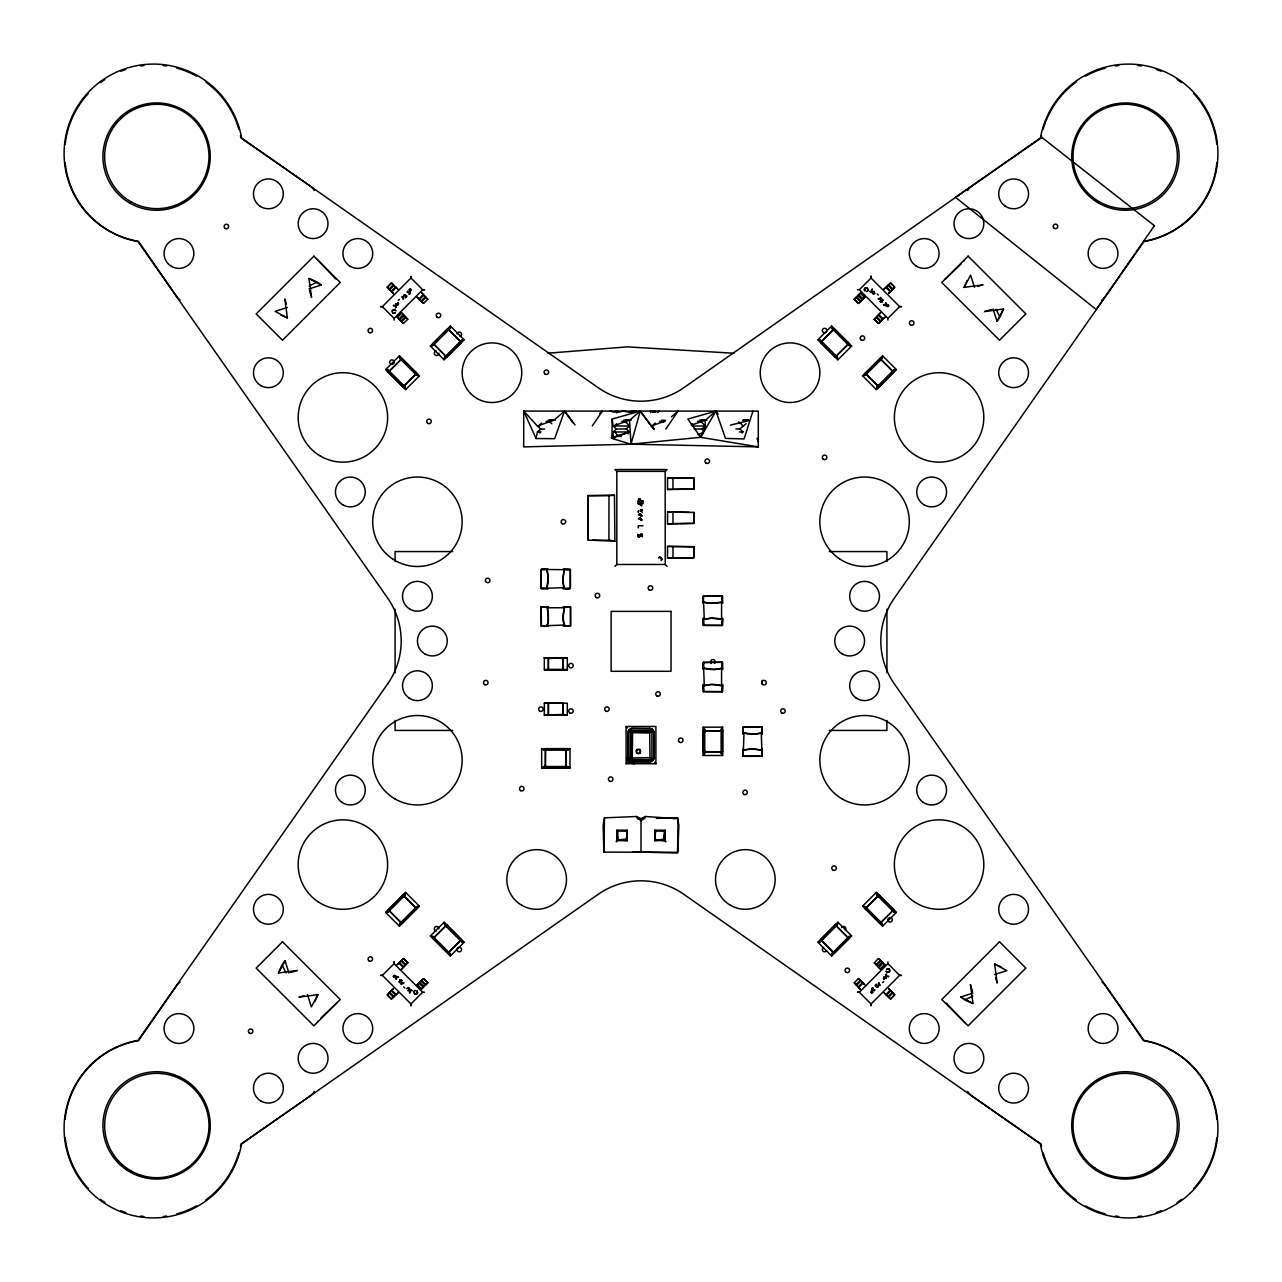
<?xml version="1.0" encoding="UTF-8"?>
<svg xmlns="http://www.w3.org/2000/svg" width="1282" height="1282" viewBox="0 0 1282 1282"><rect width="100%" height="100%" fill="white"/><g stroke="black" fill="none" stroke-linecap="round" stroke-linejoin="round"><path stroke-width="1.5" d="M563.599 588.646L570.346 588.47L570.346 569.432L563.599 569.272M563.792 626.081L570.538 625.904L570.522 606.867L563.792 606.707M614.879 541.228L610.44 540.251L588.182 540.235L588.182 495.605L614.479 495.269L614.879 541.228L592.749 540.267M614.927 566.291L616.818 564.497L616.818 471.343L614.991 469.533L667.073 469.549L665.182 471.359L616.818 471.343M651.897 758.447L651.913 731.958L650.583 730.612L631.449 730.42L630.023 731.99L629.943 758.111L631.353 759.745L649.573 759.633L651.897 758.447L651.224 759.04L649.99 757.614L649.718 733L651.705 728.897L653.644 731.301L653.708 759.345L650.903 761.54L630.279 761.524L628.132 758.672L628.308 730.66L631.289 728.529L651.705 728.897M394.087 320.131L394.103 318.353L422.659 289.764L424.47 289.764L422.707 289.764L410.961 278.018L410.945 276.255L410.961 278.002L382.389 306.622L380.594 306.622L382.34 306.622L394.103 318.353M588.182 540.235L588.182 495.605M608.934 540.267L608.998 495.573L614.479 495.269M667.521 523.777L667.553 512.079L693.979 512.399L693.834 523.377L667.521 523.777L693.834 523.377L693.818 512.399M667.521 489.452L667.553 477.753L693.979 478.074L693.818 489.115L667.521 489.452L693.834 489.051M667.521 558.103L667.553 546.404L693.979 546.725L693.818 557.782L667.521 558.103L693.834 557.718M722.455 625.424L703.481 625.36L722.455 625.424L722.615 618.677M722.455 691.671L703.481 691.607L722.455 691.671L722.615 684.925M762.325 749.105L762.165 756.348L762.325 749.601M887.913 320.131L887.913 318.369L859.309 289.764L857.53 289.764M887.897 963.647L859.341 992.236L857.53 992.236L859.293 992.236L871.039 1003.982L871.055 1005.745L871.039 1003.998L899.611 975.378L901.406 975.378L899.66 975.378L887.897 963.647L887.913 961.869M545.379 768.046L545.459 748.72L566.259 748.672L566.259 768.046L545.379 768.046L545.459 748.72M548.359 658.499L563.247 657.778L563.199 669.621L544.337 669.685L567.301 669.685L544.337 669.685L544.337 657.746L567.301 657.746L567.301 669.685L548.392 669.653L548.44 657.81L563.279 658.499M563.279 714.362L548.392 715.084L548.44 703.241L544.337 703.177L544.337 715.1L567.301 715.1L567.301 703.177L544.337 703.177M563.199 715.052L563.247 703.209L548.359 703.177L548.392 715.084L563.199 715.052L563.247 703.209L548.44 703.241M566.179 767.998L566.259 748.672M402.452 296.591L403.093 297.248C402.356 302.312 404.231 295.116 401.699 297.071M631.449 730.42L631.353 759.745M879.66 985.409L878.907 984.752C879.564 979.592 877.849 987.028 880.301 984.929M570.346 588.47L570.346 569.432L563.102 569.272M570.538 625.904L570.522 606.867L563.295 606.707M703.241 603.261L703.433 596.002L703.241 602.764M703.385 668.162L704.283 668.371A33.348 33.348 0 0 0 721.574 668.371L721.574 685.566A33.348 33.348 0 0 0 704.283 685.566L703.433 662.249L703.241 669.508M722.391 625.36L722.615 618.18M722.391 691.607L722.615 684.444M742.951 734.185L743.143 726.926L762.149 726.958L762.325 733.689M722.615 602.764C718.497 600.857 699.267 608.293 703.433 596.002M703.241 669.012L703.433 662.249M743.256 732.855L743.191 727.022L742.951 733.689M637.731 503.682L641.16 503.65L641.16 505.316L638.692 503.65L641.144 505.236L639.958 504.419M393.446 305.725C391.555 305.661 398.59 305.212 395.529 307.936L396.218 306.045L393.574 305.18M654.333 429.598L640.247 411.105L612.155 419.054L611.915 438.412L631 444.181L758.303 446.889L758.303 411.105L523.697 411.105L523.697 446.889L631 444.181L700.613 437.306L758.303 446.889M888.57 976.355C890.397 976.339 883.49 976.82 886.471 974.064L885.782 975.955L888.426 976.82M629.943 758.111L632.234 757.966L632.619 732.679L630.776 731.205L630.023 731.99M656.368 818.365L677.521 817.836L678.851 825.448L677.825 852.29L603.886 852.129L604.479 817.836L636.529 816.506L641 818.733L644.846 818.637M633.116 851.889L677.521 853.011L678.114 818.733L677.521 817.836L673.675 818.637M409.519 989.207L408.686 990.441C406.682 991.611 411.634 988.662 408.589 987.813L406.923 988.694L408.413 987.829L409.519 988.919M617.684 839.614L617.844 830.992L616.85 830.207L616.85 840.655L627.283 840.655L627.283 830.207L616.85 830.207L617.844 839.87L616.85 840.655L617.684 839.614L627.283 840.655L625.792 839.165L617.844 839.87M626.305 839.87L627.283 830.207M655.535 839.614L665.15 840.655L663.659 839.165L654.717 840.655L655.695 830.992L654.717 830.207L654.717 840.655L665.15 840.655L665.15 830.207L654.717 830.207M664.156 839.87L665.15 830.207M872.481 293.081L874.196 291.318L872.529 293.434L875.077 293.306L873.587 294.171L872.481 292.793M722.151 625.231L722.247 621.433M722.151 691.479L722.247 687.681M743.143 756.348L762.085 756.284L761.284 733.064A33.348 33.348 0 0 1 743.993 733.064L743.143 756.348L742.951 749.601M395.433 978.406L396.41 979.288L395.769 977.958M398.974 981.948L399.936 982.829L399.311 981.499M883.026 300.052L882.064 299.171L882.833 300.405M886.567 303.594L885.59 302.712L886.231 304.042M405.929 297.023L405.913 295.854L404.84 296.19M408.381 292.649L409.455 292.312L409.471 293.482M873.619 989.351L872.545 989.688L872.529 988.518M876.071 984.977L876.087 986.146L877.16 985.81M400.929 983.999L403.638 983.31L401.587 983.246L401.41 984.64M881.071 298.113L878.362 298.69L880.413 298.754L880.59 297.36M410.945 289.588L410.32 290.581L410.881 289.988M871.055 992.412L871.68 991.419L871.119 992.012M642.442 535.652L642.218 536.837C642.667 531.421 639.99 539.001 638.035 536.677M663.659 839.165L664.364 831.201M642.41 536.213L641.593 534.706L638.596 537.142L637.811 534.225L637.859 536.389M398.398 976.916L396.218 976.644M883.602 305.084L885.846 305.18M401.923 980.442L399.68 980.345M880.077 301.558L882.32 301.655M615.729 411.105L616.866 412.596L617.043 411.105M397.34 317.231L401.667 312.888L407.756 319.298L403.542 323.385L397.34 317.231L401.667 312.888L407.756 319.298M884.66 964.817L878.394 958.551L874.308 962.782L880.333 969.112L884.66 964.817L878.394 958.551M317.583 1022.155L317.696 1021.225M964.304 260.775L964.417 259.845M638.228 511.678C639.926 508.329 637.555 512.896 638.436 512.143M642.282 512.191L642.058 512.592M430.383 346.076L433.012 345.547L449.87 328.673L450.399 326.045L464.1 339.746L444.085 359.777L430.383 346.076L450.399 326.045L448.652 329.202M444.085 359.777L444.598 357.133L461.472 340.275L464.1 339.746M385.658 912.447L388.302 911.919L405.16 895.06L405.689 892.416L419.39 906.118L399.359 926.149L385.658 912.447L405.689 892.416L403.926 895.589M415.705 909.803L414.647 908.762L419.39 906.118L416.746 906.646L399.888 923.505L399.359 926.149L401.122 922.992M866.295 372.197L867.353 373.238L862.61 375.882L865.254 375.354L882.112 358.495L882.641 355.851L896.342 369.553L876.311 389.584L862.61 375.882L882.641 355.851L880.878 359.008M896.342 369.553L893.698 370.081L876.84 386.94L876.311 389.584L878.074 386.411M817.9 942.254L820.528 941.725L837.402 924.867L837.915 922.223L851.617 935.924L831.601 955.955L817.9 942.254L837.915 922.223M851.617 935.924L848.988 936.453L832.13 953.327L831.601 955.955L833.348 952.798M575.105 424.983L564.545 411.105L554.641 438.684L536.068 438.54L537.414 431.97L540.683 429.085L544.626 429.021M398.462 304.331L397.644 302.584L398.398 303.417C399.183 307.263 394.327 302.969 395.882 304.347L398.333 304.571M883.538 977.669L884.356 979.416L883.602 978.583C882.817 974.737 887.673 979.031 886.118 977.653L883.667 977.429M564.641 606.995C563.872 612.027 559.337 629.43 570.458 625.84M417.355 993.55L417.099 990.922L417.355 993.55L414.967 993.999L413.782 991.611L415.304 990.441A1.859 1.859 0 0 0 413.958 992.556A1.859 1.859 0 0 0 415.945 994.095A1.859 1.859 0 0 0 417.644 992.236M864.356 289.764L864.645 288.45L867.033 288.001L868.218 290.389L866.696 291.559A1.859 1.859 0 0 0 868.042 289.444A1.859 1.859 0 0 0 866.055 287.905A1.859 1.859 0 0 0 864.356 289.764L864.901 291.078L864.645 288.45M665.15 834.165L664.989 836.088M665.15 836.104L665.15 837.21M641.256 510.284L640.567 511.181L642.058 510.46M640.247 411.105L631 444.181L629.526 420.24L640.247 411.105L649.91 424.518M704.235 752.005L703.241 755.483L722.615 755.483L722.615 727.166L703.241 727.166L703.241 755.483L704.731 753.239L704.731 729.394L703.241 727.166L704.235 730.644M752.935 411.105L744.073 438.941L725.484 438.412L715.965 411.105L687.873 419.054L700.613 437.306L715.965 411.105L718.112 414.086M409.936 293.578L408.67 293.882L410 293.514L409.519 291.815M872.064 988.422L873.33 988.118L872 988.486L872.481 990.185M639.654 498.906L638.308 499.916C639.157 496.631 641.529 502.352 640.183 499.259M700.613 437.306L705.244 426.009L692.488 426.009M290.613 972.477L297.456 970.426L278.482 973.006L282.008 964.801L286.014 972.83M315.084 1001.162L317.904 994.608L298.93 997.188L304.058 995.649M604.479 817.836L603.149 825.448L603.886 852.129M977.942 286.351L983.07 284.812L964.096 287.392L966.916 280.838M991.387 309.523L984.544 311.574L1003.518 308.994L999.992 317.199L995.986 309.17M638.26 514.995L639.702 514.419L641.481 516.374M638.26 519.002L639.702 518.425L641.481 520.396M406.09 296.831L405.529 295.773M409.631 293.29L408.894 292.28M873.106 989.72L872.369 988.71M876.648 986.178L875.91 985.169M278.482 973.006L285.021 960.747L288.899 972.974M317.904 994.608L311.366 1006.867L307.488 994.64M964.096 287.392L970.634 275.133L974.512 287.36M993.101 309.026L996.979 321.253L1003.518 308.994M616.866 412.596L616.802 411.105L616.866 412.596L617.732 411.105M409.952 293.546L410.096 292.28M640.663 510.813L642.218 510.621M872.048 988.454L871.904 989.72M722.615 755.483L721.125 753.239L721.125 729.394L722.615 727.166M592.332 425.848L602.396 411.105L599.72 413.413M665.807 429.117L678.114 411.105L671.399 416.858M283.002 963.455L285.021 960.747M996.979 321.253L998.999 318.545M657.778 412.596L658.9 411.105M722.567 730.964L722.615 751.749L703.241 751.749L703.241 730.884L722.615 730.884L703.241 730.884M890.221 291.607L888.522 293.53L894.724 287.088L890.573 282.937L884.051 289.075L890.573 282.937L894.644 287.168L892.24 289.604L890.221 291.607L885.862 287.649M874.244 319.298L880.43 312.872L874.244 319.298L878.394 323.449L884.901 317.327L878.394 323.449M407.756 962.702L401.57 969.128L407.756 962.702L403.606 958.551L397.1 964.673L403.606 958.551M391.779 990.393L393.478 988.47L387.276 994.912L391.427 999.063L397.949 992.925L391.427 999.063L387.356 994.832L389.76 992.396L391.779 990.393L396.138 994.351M391.988 291.815L395.946 287.456L393.943 285.421L391.507 283.018L387.276 287.088L393.398 293.61L387.276 287.088M399.087 318.946L403.045 314.587M419.118 298.914L423.076 294.572L421.666 292.761L427.787 299.283L423.557 303.353L417.195 297.232L423.557 303.353M858.924 987.428L862.882 983.086L860.879 981.051L858.363 978.583L854.277 982.797L860.334 989.239L854.277 982.797M878.955 967.413L882.913 963.054M886.054 994.544L890.012 990.185L888.602 988.39L894.724 994.912L890.573 999.047L884.131 992.861L890.573 999.047L894.644 994.832L890.012 990.185M640.792 534.338C637.074 538.536 638.051 535.331 642.234 534.161L640.792 534.338L641.609 534.033M389.183 289.011L393.302 284.796L391.427 282.953L387.356 287.168M421.762 301.574L425.88 297.376M856.12 984.624L860.238 980.426L858.363 978.583M888.698 997.204L892.817 992.989M854.213 299.267L860.478 293.017L864.773 297.328L858.363 303.433L854.213 299.267L860.478 293.017L864.773 297.328L858.363 303.433M427.787 982.733L421.522 988.983L417.227 984.672L423.637 978.567L427.787 982.733L421.522 988.983L417.227 984.672L423.637 978.567M403.542 323.385L401.763 321.606L405.897 317.439M884.66 964.769L880.333 969.112L876.103 964.561L880.237 960.394M433.108 343.416L447.771 328.673L461.472 342.374L446.713 357.133L433.012 343.432L446.713 357.133M865.334 373.238L879.997 358.495L893.698 372.197L878.955 386.94L865.254 373.238L878.955 386.94M388.382 909.803L403.045 895.06L416.746 908.762L402.003 923.505L388.302 909.803L402.003 923.505M820.624 939.61L835.287 924.867L848.988 938.568L834.229 953.327L820.528 939.626L834.229 953.327M391.347 291.206L395.545 287.008L397.869 289.139L395.946 287.456M419.518 299.363L423.717 295.164M858.283 986.836L862.482 982.637L864.805 984.768L862.882 983.086M886.455 994.992L890.653 990.794M398.301 300.485L399.423 299.363M409.246 289.524L410.56 288.995L409.246 289.524L410.609 290.87M385.658 369.553L399.359 355.851L419.39 375.882L405.689 389.584L385.658 369.553L388.302 370.081L405.16 386.94L405.689 389.584L403.926 386.411M387.244 371.139L388.302 370.081M415.705 372.197L414.647 373.238L419.39 375.882L416.746 375.354L399.888 358.495L400.945 357.438M388.302 372.197L402.003 358.495L416.746 373.238L403.045 386.94L388.302 372.197L402.003 358.575M389.359 373.238L390.401 372.197M402.003 360.595L403.045 359.537M402.003 385.898L403.045 384.84M404.102 387.997L405.16 386.94M416.746 375.354L417.804 374.296M613.133 437.194L611.915 438.412L629.526 431.97L626.257 428.909L616.402 429.085L613.133 431.97L629.526 431.97L613.133 437.194L613.133 431.601M859.309 289.764L871.039 278.05L871.055 276.255L871.039 278.05L899.644 306.622L901.406 306.622L899.644 306.622L887.913 318.337M817.9 339.746L831.601 326.045L851.617 346.076L837.915 359.777L817.9 339.746L820.528 340.275L837.402 357.133L837.915 359.777L835.287 355.034L834.229 356.075M819.486 341.332L820.528 340.275M851.617 346.076L848.988 345.547L832.13 328.673L833.172 327.631M820.528 342.374L834.229 328.673L848.988 343.432L835.287 357.133L820.528 342.374L834.245 328.769M846.873 343.432L847.931 342.374M886.791 306.27C888.009 302.792 889.804 308.065 888.138 304.924M836.345 358.191L837.402 357.133M848.988 345.547L850.046 344.489M430.383 935.924L444.085 922.223L464.1 942.254L450.399 955.955L430.383 935.924L433.012 936.453L449.87 953.327L450.399 955.955L448.652 952.798M431.954 937.511L433.012 936.453M464.1 942.254L461.472 941.725L444.598 924.867L445.655 923.809M393.862 977.076C392.196 973.871 393.991 979.24 395.209 975.73M447.755 953.231L433.012 938.568L446.713 924.867L461.472 939.626L447.771 953.327L461.472 939.626M434.069 939.626L435.127 938.568M447.771 925.924L446.713 926.966L444.085 922.223L444.598 924.867M626.097 763.735L626.097 726.477L655.903 726.477L655.903 763.735L626.097 763.735L627.587 762.245L627.587 757.037M448.828 954.369L449.87 953.327M461.472 941.725L462.514 940.668M422.691 992.236L410.961 1003.95L410.945 1005.745L410.961 1003.95L382.356 975.378L380.594 975.378L382.356 975.378L394.087 963.663L394.103 961.869L394.087 963.663L422.691 992.236L424.47 992.236M678.114 818.733L645.471 816.506L641 820.977L636.529 816.506M864.196 907.704L865.254 906.646L882.112 923.505L882.641 926.149L896.342 912.447L876.311 892.416L862.61 906.118L882.641 926.149L880.878 922.992M896.342 912.447L893.698 911.919L876.84 895.06L877.898 894.003M865.254 908.762L878.955 895.06L893.698 909.803L879.997 923.505L865.254 908.762L878.955 895.14M866.295 909.803L867.353 908.762L862.61 906.118L865.254 906.646M878.955 897.16L879.997 896.102M878.955 922.463L879.997 921.405M891.599 909.803L892.641 908.762M881.054 924.562L882.112 923.505M893.698 911.919L894.756 910.861M872.754 992.476L871.439 993.005L872.754 992.476L871.391 991.13M882.577 982.637L883.699 981.515M389.744 289.604L393.943 285.421M401.106 320.981L405.288 316.798M876.712 965.202L880.894 961.019M888.057 996.579L892.256 992.396M397.34 317.183L399.792 319.683L403.99 315.5M403.045 386.86L416.746 373.238M872.064 289.043L871.84 291.607L870.67 292.008L869.725 291.206L871.616 291.879L872.481 289.235M835.271 357.037L848.988 343.432M433.012 938.568L446.729 924.963M409.936 992.957L410.16 990.393L411.33 989.992L412.275 990.794L410.384 990.121L409.519 992.765M879.997 923.505L893.698 909.803M878.01 966.5L882.208 962.317M421.121 300.95L425.336 296.799L427.787 299.283M856.664 985.201L860.879 981.051M880.654 301.607L881.936 301.35L881.487 300.517M884.179 305.132L885.461 304.876L885.013 304.042M397.821 976.868L396.539 977.124L396.987 977.958M401.346 980.393L400.064 980.65L400.513 981.483M944.93 279.332L961.131 263.932M320.869 1018.068L337.07 1002.668M872.994 291.847L873.875 291.351M409.006 990.153L408.125 990.649M626.257 428.909L629.526 426.009L613.133 426.009L612.155 419.054M694.091 429.053L701.975 428.909L705.244 426.009M735.884 428.973L739.826 428.909L746.14 423.685M536.068 438.54L523.697 411.105L537.414 426.009L553.808 420.304L564.545 411.105L573.118 423.028M715.965 411.105L705.244 420.304L692.488 424.743M406.522 295.725L406.474 297.055C403.125 299.026 408.493 296.639 405.977 295.357M875.478 986.275L875.526 984.945C878.859 982.957 873.507 985.377 876.023 986.643M547.686 588.646L540.924 588.47L564.24 587.605A33.348 33.348 0 0 1 564.24 570.314C564.545 570.907 558.519 593.486 570.282 588.406M547.879 626.081L541.1 625.888L564.417 625.039A33.348 33.348 0 0 1 564.417 607.748L547.238 607.748A33.348 33.348 0 0 1 547.238 625.039L548.359 626.081M887.689 306.542L887.08 305.981L888.073 306.606M703.481 596.082L722.455 596.034L722.615 603.261M703.481 662.329L722.455 662.281L722.615 669.012M394.311 975.458L394.92 976.019L394.087 975.394M541.661 748.672L543.889 750.162L567.75 750.162L569.977 748.672L569.977 768.046L541.661 768.046L541.661 748.672L569.977 748.672M566.5 767.053L569.977 768.046L567.75 766.556L543.889 766.556L541.661 768.046L545.138 767.053M540.924 588.47L548.183 588.646M541.1 625.888C553.423 630.007 545.956 611.001 547.879 606.707M407.98 291.062L407.051 292.072L408.365 291.447M404.439 294.604L405.256 295.229L403.51 295.613L404.727 294.828M877.609 987.364L876.744 986.771L878.491 986.387L877.273 987.172M874.02 990.938L874.949 989.928L873.635 990.553M703.69 596.338L722.455 596.034M703.69 662.586L722.455 662.281M743.416 727.279L762.149 726.958M309.17 286.014L317.199 282.008L308.994 278.482L311.574 297.456L309.523 290.613M637.122 818.717L641 818.733L645.471 816.506M972.83 995.986L964.801 999.992L973.006 1003.518L970.426 984.544L972.477 991.387M880.83 301.767L881.856 301.03M401.17 980.233L400.144 980.97M640.84 509.723L642.442 509.932L641.064 509.627M394.087 313.321L395.417 312.776L392.789 313.016L392.34 310.645L394.728 309.459L395.898 310.965A1.859 1.859 0 0 0 393.766 309.619A1.859 1.859 0 0 0 392.244 311.622A1.859 1.859 0 0 0 394.087 313.321L392.789 313.016M887.913 968.679L886.583 969.224L889.211 968.984L889.66 971.355L887.272 972.541L886.102 971.035A1.859 1.859 0 0 0 888.234 972.381A1.859 1.859 0 0 0 889.756 970.378A1.859 1.859 0 0 0 887.913 968.679L889.211 968.984M697.953 434.582L703.417 432.627M665.566 420.929L650.984 426.009L654.253 429.085M309.026 288.899L321.253 285.021L318.545 283.002M287.36 307.488L275.133 311.366L287.392 317.904L284.812 298.93L286.351 304.058M994.64 974.512L1006.867 970.634L994.608 964.096L997.188 983.07L995.649 977.942M963.455 998.999L960.747 996.979L972.974 993.101M547.029 606.995L541.132 606.883L548.359 606.707M652.169 412.099L655.487 411.105M703.241 618.18L703.417 625.424L703.385 619.575L711.526 618.18L722.471 619.575M703.241 684.444L703.417 691.671L703.385 685.822L711.526 684.444L722.471 685.822M762.085 727.006L762.181 732.855M743.191 756.284L743.256 750.451M557.59 658.275L544.337 657.746L567.301 657.746L564.609 658.243M628.853 412.099L632.25 411.105M881.952 302.199L879.885 301.158M885.477 305.725L883.41 304.763M396.523 976.275L398.59 977.237M400.048 979.801L402.115 980.842M630.023 412.227L634.462 411.105M730.387 425.111L748.848 420.624M722.375 662.329L722.423 668.146L714.33 669.508L703.433 668.146M762.325 734.185L762.133 732.823L754.04 734.185L743.143 732.823M743.143 750.483C747.55 747.999 760.13 749.73 761.284 750.242A33.348 33.348 0 0 0 743.993 750.242L743.095 750.499L742.951 749.105M618.485 412.227L623.373 411.105M703.53 619.527L703.626 625.087M703.53 685.774L703.626 691.351M630.119 412.307L636.449 411.105L629.013 412.307M881.311 301.911L880.494 301.43M884.372 305.292L885.381 304.555M547.029 714.603L544.337 715.1L567.301 715.1L556.164 714.699M397.628 976.708L396.619 977.445M762.181 732.807L761.764 727.166M547.686 569.272L541.004 569.512L541.004 588.406M848.892 938.584L835.287 924.867M547.959 353.207L627.267 346.861L733.929 353.255M548.183 569.272L540.956 569.448L570.153 569.737M632.234 757.966L649.99 757.614M570.009 588.262L563.102 588.646M570.202 625.696L563.295 626.081M588.134 495.685L608.998 495.573M630.776 731.205L651.913 731.958M623.549 420.256L629.526 420.24L613.133 426.009L616.402 429.085M549.593 420.063L555.555 420.063M625.247 420.111L631.225 420.111M700.917 420.143L706.895 420.159M699.267 420.304L705.244 420.304L705.244 428.092M537.414 431.97L541.052 431.97M739.458 431.97L743.095 431.97L739.826 428.909M611.129 437.835L615.12 437.835M638.292 500.717L642.955 500.717L642.955 503.009L641.737 502.24M637.731 501.406L642.955 501.406M637.731 503.009L641.16 502.24M642.955 503.65L641.737 503.65L641.737 506.07M642.955 525.748L638.292 525.748L638.292 527.912M452.706 551.564L395.08 551.564L395.08 561.516M829.294 551.564L886.92 551.564L886.92 561.516M616.818 564.497L665.23 564.465L666.977 566.404M722.327 601.915L722.375 596.082M703.241 729.394L704.731 729.394M721.125 729.394L722.615 729.394M452.706 730.436L395.08 730.436L395.08 720.484M829.294 730.436L886.92 730.436L886.92 720.484M703.241 732.375L704.731 732.375M703.241 750.258L704.731 750.258M703.241 753.239L704.731 753.239M721.125 753.239L722.615 753.239M632.427 759.633L649.573 759.633L650.903 761.54M661.4 420.288L665.39 420.304M667.553 477.753L693.979 478.074L693.818 489.115M667.553 512.079L689.283 512.383M667.553 546.404L693.979 546.725L693.818 557.782M703.305 751.685L722.615 751.749M548.167 420.256L553.808 420.304M743.336 756.011L761.861 756.156M632.619 732.679L649.718 733M655.695 830.992L664.316 831.249M617.844 830.992L626.465 831.249M567.301 669.685L546.869 669.685M552.446 714.571L546.869 715.1M884.692 305.437L884.035 304.956M335.003 278.643L336.541 278.803M946.997 1003.357L945.459 1003.197M638.724 514.306L640.68 515.46M638.724 518.329L640.68 519.466M639.205 498.858L640.359 499.563M544.337 657.746L547.029 658.243M564.609 714.603L567.301 715.1M655.903 412.227L650.262 411.105L650.519 412.596M609.912 411.105L615.12 412.227M627.587 762.245L634.286 763.735M641.833 515.957L640.311 514.098L641.833 515.957L640.92 514.819M641.833 519.979L640.311 518.12L641.833 519.979L640.92 518.825M624.671 411.105L627.251 412.099M639.43 514.322L641.048 515.941M639.43 518.329L641.048 519.947M280.838 315.084L287.392 317.904M994.608 964.096L1001.162 966.916M308.994 278.482L321.253 285.021M960.747 996.979L973.006 1003.518M548.359 657.746L548.392 669.653M858.716 294.764L863.074 298.722M878.747 314.779L883.106 318.737M398.894 963.263L403.253 967.221M418.926 983.278L423.284 987.236M701.975 428.909L704.155 430.96M537.414 426.009L540.683 429.085M888.666 284.844L892.865 288.963M876.103 317.439L880.301 321.542M401.699 960.458L405.897 964.561M389.135 993.037L393.334 997.156M399.792 319.683L401.763 321.606M393.302 284.796L395.545 287.008M860.238 980.426L862.482 982.637M856.056 297.424L860.238 301.558M423.076 294.572L425.336 296.799M421.762 980.442L425.945 984.576M886.455 287.024L890.653 291.206M878.298 315.196L882.513 319.378M399.487 962.622L403.702 966.804M391.347 990.794L395.545 994.976M877.176 293.963L878.314 295.084M854.293 299.203L858.443 303.353M874.308 319.234L878.458 323.385M881.054 357.438L882.112 358.495M893.698 370.081L894.756 371.139M878.955 359.537L879.997 360.595M891.599 372.197L892.641 373.238M878.955 384.84L879.997 385.898M864.196 374.296L865.254 375.354M876.84 386.94L877.898 387.997M448.828 327.631L449.87 328.673M461.472 340.275L462.514 341.332M459.357 342.374L460.414 343.432M434.069 342.374L435.127 343.432M431.954 344.489L433.012 345.547M444.598 357.133L445.655 358.191M334.554 277.633L317.055 259.317M947.446 1004.367L964.945 1022.683M836.345 923.809L837.402 924.867M848.988 936.453L850.046 937.511M876.103 964.561L874.308 962.782M846.873 938.568L847.931 939.626M626.097 726.477L627.587 727.968M654.413 762.245L655.903 763.735M821.586 938.568L822.643 939.626M819.486 940.668L820.528 941.725M832.13 953.327L833.172 954.369M404.102 894.003L405.16 895.06M416.746 906.646L417.804 907.704M402.003 896.102L403.045 897.16M389.359 908.762L390.401 909.803M402.003 921.405L403.045 922.463M387.244 910.861L388.302 911.919M399.888 923.505L400.945 924.562M403.542 958.616L407.692 962.766M423.557 978.647L427.707 982.797M403.686 986.916L404.824 988.037M888.073 285.405L892.24 289.604M856.68 296.767L860.863 300.966M421.137 981.034L425.32 985.233M389.76 992.396L393.927 996.595M857.995 295.469L862.161 299.668M419.839 982.332L424.005 986.531M876.712 316.798L880.878 320.997M879.997 358.495L893.618 372.197M447.771 328.673L461.376 342.39M403.045 895.06L416.666 908.762M401.122 961.003L405.288 965.202M396.17 304.667L395.673 303.786M885.83 977.333L886.327 978.214M833.348 329.202L831.601 326.045L832.13 328.673M878.074 895.589L876.311 892.416L876.84 895.06M401.122 359.008L399.359 355.851L399.888 358.495M541.132 606.883L541.437 625.632M757.037 438.284L758.303 441.921M722.423 668.146L722.615 669.508M703.241 618.677L703.385 619.527M703.241 684.925L703.385 685.774M722.054 596.226L722.215 600.008M722.054 662.49L722.215 666.271M548.103 576.58L548.151 578.118M541.148 569.833L541.26 588.198M672.97 478.042L672.986 489.147M672.97 512.367L672.986 523.473M672.97 546.693L672.986 557.814M563.247 657.778L563.279 669.685M665.182 471.359L665.23 564.465M541.18 606.947L541.196 625.84M886.92 609.206L886.92 672.794M762.133 680.357L762.133 684.091M641.16 503.65L641.16 505.316M641 818.733L641 852.129M567.75 748.672L567.75 750.162M567.75 766.556L567.75 768.046M564.769 766.556L564.769 768.046M546.869 766.556L546.869 768.046M543.889 748.672L543.889 750.162M543.889 766.556L543.889 768.046M395.08 609.206L395.08 672.794M240.455 1146.252A88.811 88.811 0 0 0 240.888 1144.073L310.036 1096.078A14.903 14.903 0 0 0 314.33 1091.495M238.821 1152.855A88.811 88.811 0 0 1 205.793 1199.968M196.627 1205.833A88.811 88.811 0 0 1 176.724 1213.91M166.612 1216.025A88.811 88.811 0 0 1 163.279 1216.458M143.872 1216.474A88.811 88.811 0 0 1 140.603 1216.057M125.732 1212.548A88.811 88.811 0 0 1 120.812 1210.769M104.9 1202.516A88.811 88.811 0 0 1 100.413 1199.375M88.154 1188.334A88.811 88.811 0 0 1 65.206 1137.807M65.126 1119.33A88.811 88.811 0 0 1 138.488 1040.647L176.676 985.554A14.903 14.903 0 0 1 180.057 982.06M65.126 162.67A88.811 88.811 0 0 0 138.488 241.353L176.676 296.446A14.903 14.903 0 0 0 180.057 299.94M65.206 144.193A88.811 88.811 0 0 1 88.154 93.666M100.413 82.625A88.811 88.811 0 0 1 104.9 79.484M120.812 71.231A88.811 88.811 0 0 1 125.732 69.452M140.603 65.943A88.811 88.811 0 0 1 143.872 65.526M163.279 65.542A88.811 88.811 0 0 1 166.612 65.975M176.724 68.09A88.811 88.811 0 0 1 196.627 76.167M205.793 82.032A88.811 88.811 0 0 1 238.821 129.145M240.455 135.748A88.811 88.811 0 0 1 240.888 137.927L310.036 185.922A14.903 14.903 0 0 1 314.33 190.505M1216.794 1137.807A88.811 88.811 0 0 1 1193.846 1188.334M1181.587 1199.375A88.811 88.811 0 0 1 1177.1 1202.516M1161.188 1210.769A88.811 88.811 0 0 1 1156.268 1212.548M1141.397 1216.057A88.811 88.811 0 0 1 1138.128 1216.474M1118.721 1216.458A88.811 88.811 0 0 1 1115.388 1216.025M1105.276 1213.91A88.811 88.811 0 0 1 1085.373 1205.833M1076.207 1199.968A88.811 88.811 0 0 1 1043.179 1152.855M1041.545 1146.252A88.811 88.811 0 0 1 1041.112 1144.073L971.964 1096.078A14.903 14.903 0 0 1 967.67 1091.495M1216.874 1119.33A88.811 88.811 0 0 0 1143.512 1040.647L1105.324 985.554A14.903 14.903 0 0 0 1101.943 982.06M1216.874 162.67A88.811 88.811 0 0 1 1143.512 241.353M1041.112 137.927A88.811 88.811 0 0 1 1041.545 135.748M1043.179 129.145A88.811 88.811 0 0 1 1076.207 82.032M1085.373 76.167A88.811 88.811 0 0 1 1105.276 68.09M1115.388 65.975A88.811 88.811 0 0 1 1118.721 65.542M1138.128 65.526A88.811 88.811 0 0 1 1141.397 65.943M1156.268 69.452A88.811 88.811 0 0 1 1161.188 71.231M1177.1 79.484A88.811 88.811 0 0 1 1181.587 82.625M1193.846 93.666A88.811 88.811 0 0 1 1216.794 144.193M1105.324 296.446A14.903 14.903 0 0 1 1101.943 299.94M967.67 190.505A14.903 14.903 0 0 1 971.964 185.922M392.981 364.216A2.276 2.276 0 0 1 389.728 362.437A2.276 2.276 0 0 1 392.484 359.954A2.276 2.276 0 0 1 393.911 363.383M438.829 353.127A2.276 2.276 0 0 1 436.697 355.547A2.276 2.276 0 0 1 434.294 353.383A2.276 2.276 0 0 1 436.489 351.012M436.489 930.988A2.276 2.276 0 0 1 434.294 928.617A2.276 2.276 0 0 1 436.697 926.453A2.276 2.276 0 0 1 438.829 928.873M457.033 334.041A2.276 2.276 0 0 1 459.26 332.086A2.276 2.276 0 0 1 461.52 333.977A2.276 2.276 0 0 1 459.982 336.509M458.283 947.494A2.276 2.276 0 0 1 461.552 949.385A2.276 2.276 0 0 1 458.587 951.709A2.276 2.276 0 0 1 457.546 948.087M539.914 433.028A7.596 7.596 0 0 1 539.209 431.601M539.209 426.393A7.596 7.596 0 0 1 541.677 423.012M546.084 421.393A7.596 7.596 0 0 1 551.821 423.717M616.578 841.793A8.942 8.942 0 0 1 616.097 841.393M629.222 431.601A7.596 7.596 0 0 1 627.892 433.877M621.273 436.553A7.596 7.596 0 0 1 614.927 431.601M614.927 426.393A7.596 7.596 0 0 1 616.61 423.717M621.802 421.393A7.596 7.596 0 0 1 629.222 426.393M665.903 841.393A8.942 8.942 0 0 1 665.422 841.793M652.778 426.393A7.596 7.596 0 0 1 655.246 423.012M659.669 421.393A7.596 7.596 0 0 1 663.723 422.419M691.335 424.967A7.596 7.596 0 0 1 692.312 423.717M697.52 421.393A7.596 7.596 0 0 1 704.924 426.393M711.302 663.403A2.276 2.276 0 0 1 711.334 660.198A2.276 2.276 0 0 1 714.523 660.198A2.276 2.276 0 0 1 714.571 663.403M742.791 431.601A7.596 7.596 0 0 1 742.086 433.028M738.496 421.954A7.596 7.596 0 0 1 742.791 426.393M826.249 332.15A2.276 2.276 0 0 1 822.531 331.493A2.276 2.276 0 0 1 824.534 328.288A2.276 2.276 0 0 1 826.746 331.349M826.618 950.603A2.276 2.276 0 0 1 822.98 951.116A2.276 2.276 0 0 1 823.621 947.494M841.617 927.511A2.276 2.276 0 0 1 844.806 926.838A2.276 2.276 0 0 1 845.383 930.059M889.019 917.784A2.276 2.276 0 0 1 892.272 919.563A2.276 2.276 0 0 1 889.516 922.046A2.276 2.276 0 0 1 888.089 918.617M403.349 298.674L403.51 297.296L403.349 298.674M878.651 983.07L878.491 984.704L878.651 983.07M548.183 577.557L546.805 588.454L547.045 587.605A33.348 33.348 0 0 0 547.045 570.314L546.789 569.416L548.183 577.557M665.15 834.406L665.15 835.383L665.15 834.406M703.562 602.075L704.283 619.318A33.348 33.348 0 0 1 721.574 619.318L721.574 602.123A33.348 33.348 0 0 1 704.283 602.123L703.562 602.075M661.849 559.256L661.192 560.49A1.859 1.859 0 0 0 661.192 557.862A1.859 1.859 0 0 0 658.547 557.862L659.958 557.077L661.849 559.256M1154.393 225.664L1096.238 309.539L955.507 197.332L1041.849 137.414L1154.393 225.664M387.677 683.851L138.087 1040.375A89.403 89.403 0 0 0 64.244 1133.705A89.403 89.403 0 0 0 148.295 1217.756A89.403 89.403 0 0 0 241.545 1144.025L598.149 894.323A74.709 74.709 0 0 1 683.851 894.323L1040.375 1143.913A89.403 89.403 0 0 0 1133.705 1217.756A89.403 89.403 0 0 0 1217.756 1133.705A89.403 89.403 0 0 0 1144.025 1040.455L894.323 683.851A74.709 74.709 0 0 1 894.323 598.149L1143.913 241.625A89.403 89.403 0 0 0 1217.756 148.295A89.403 89.403 0 0 0 1133.705 64.244A89.403 89.403 0 0 0 1040.455 137.975L683.851 387.677A74.709 74.709 0 0 1 598.149 387.677L241.625 138.087A89.403 89.403 0 0 0 148.295 64.244A89.403 89.403 0 0 0 64.244 148.295A89.403 89.403 0 0 0 137.975 241.545L387.677 598.149A74.709 74.709 0 0 1 387.677 683.851M313.898 256.16L256.16 313.898L282.489 340.227L340.227 282.489L313.898 256.16M282.489 941.773L256.16 968.102L313.898 1025.84L340.227 999.511L282.489 941.773M968.102 256.16L941.773 282.489L999.511 340.227L1025.84 313.898L968.102 256.16M999.511 941.773L941.773 999.511L968.102 1025.84L1025.84 968.102L999.511 941.773M878.458 299.107L880.365 299.187L878.458 299.107M403.67 982.781L401.635 982.813L403.67 982.781M639.958 749.569L636.513 749.874L636.817 753.319L640.263 753.015L639.958 749.569M748.72 420.175L742.791 420.192L748.704 420.175M671.031 611.37L611.113 611.37L611.113 671.287L671.031 671.287L671.031 611.37M649.573 728.336L632.427 728.336A4.471 4.471 0 0 0 627.956 732.807L627.956 757.406A4.471 4.471 0 0 0 632.427 761.877L649.573 761.877A4.471 4.471 0 0 0 654.044 757.406L654.044 732.807A4.471 4.471 0 0 0 649.573 728.336M130.732 1170.706A52.161 52.161 0 0 0 208.982 1125.532A52.161 52.161 0 0 0 130.732 1080.357A52.161 52.161 0 0 0 130.732 1170.706M171.5 1041.433A14.903 14.903 0 0 0 193.854 1028.517A14.903 14.903 0 0 0 171.5 1015.616A14.903 14.903 0 0 0 171.5 1041.433M260.935 1101.046A14.903 14.903 0 0 0 283.29 1088.146A14.903 14.903 0 0 0 260.935 1075.229A14.903 14.903 0 0 0 260.935 1101.046M130.732 201.643A52.161 52.161 0 0 0 208.982 156.468A52.161 52.161 0 0 0 130.732 111.294A52.161 52.161 0 0 0 130.732 201.643M171.5 266.384A14.903 14.903 0 0 0 193.854 253.483A14.903 14.903 0 0 0 171.5 240.567A14.903 14.903 0 0 0 171.5 266.384M260.054 206.21A14.903 14.903 0 0 0 283.258 194.896A14.903 14.903 0 0 0 261.849 180.458A14.903 14.903 0 0 0 260.054 206.21M1095.149 1168.174A52.161 52.161 0 0 0 1177.132 1130.211A52.161 52.161 0 0 0 1103.257 1078.194A52.161 52.161 0 0 0 1095.149 1168.174M1095.597 1041.433A14.903 14.903 0 0 0 1117.952 1028.517A14.903 14.903 0 0 0 1095.597 1015.616A14.903 14.903 0 0 0 1095.597 1041.433M1006.162 1101.046A14.903 14.903 0 0 0 1028.517 1088.146A14.903 14.903 0 0 0 1006.162 1075.229A14.903 14.903 0 0 0 1006.162 1101.046M1099.107 201.643A52.161 52.161 0 0 0 1177.357 156.468A52.161 52.161 0 0 0 1099.107 111.294A52.161 52.161 0 0 0 1099.107 201.643M1095.597 266.384A14.903 14.903 0 0 0 1117.952 253.483A14.903 14.903 0 0 0 1095.597 240.567A14.903 14.903 0 0 0 1095.597 266.384M1005.28 206.21A14.903 14.903 0 0 0 1028.485 194.896A14.903 14.903 0 0 0 1007.075 180.458A14.903 14.903 0 0 0 1005.28 206.21M637.266 753.383A2.244 2.244 0 0 0 640.631 751.444A2.244 2.244 0 0 0 637.266 749.505A2.244 2.244 0 0 0 637.266 753.383M129.77 203.069A53.652 53.652 0 0 0 210.248 156.596A53.652 53.652 0 0 0 129.77 110.124A53.652 53.652 0 0 0 129.77 203.069M126.597 1169.889A53.652 53.652 0 0 0 210.12 1129.138A53.652 53.652 0 0 0 133.072 1077.168A53.652 53.652 0 0 0 126.597 1169.889M225.263 228.468A2.276 2.276 0 0 0 228.677 226.513A2.276 2.276 0 0 0 225.263 224.542A2.276 2.276 0 0 0 225.263 228.468M249.509 1033.212A2.276 2.276 0 0 0 252.907 1031.257A2.276 2.276 0 0 0 249.509 1029.286A2.276 2.276 0 0 0 249.509 1033.212M260.935 385.626A14.903 14.903 0 0 0 283.29 372.709A14.903 14.903 0 0 0 260.935 359.809A14.903 14.903 0 0 0 260.935 385.626M260.054 921.646A14.903 14.903 0 0 0 283.258 910.316A14.903 14.903 0 0 0 261.849 895.894A14.903 14.903 0 0 0 260.054 921.646M305.645 236.577A14.903 14.903 0 0 0 328 223.677A14.903 14.903 0 0 0 305.645 210.761A14.903 14.903 0 0 0 305.645 236.577M320.548 456.152A44.71 44.71 0 0 0 387.629 417.435A44.71 44.71 0 0 0 320.548 378.703A44.71 44.71 0 0 0 320.548 456.152M317.904 901.647A44.71 44.71 0 0 0 387.517 867.69A44.71 44.71 0 0 0 323.304 824.374A44.71 44.71 0 0 0 317.904 901.647M304.763 1070.694A14.903 14.903 0 0 0 327.968 1059.365A14.903 14.903 0 0 0 306.558 1044.926A14.903 14.903 0 0 0 304.763 1070.694M342.903 504.868A14.903 14.903 0 0 0 365.258 491.951A14.903 14.903 0 0 0 342.903 479.051A14.903 14.903 0 0 0 342.903 504.868M342.022 802.404A14.903 14.903 0 0 0 365.226 791.09A14.903 14.903 0 0 0 343.832 776.652A14.903 14.903 0 0 0 342.022 802.404M349.473 265.839A14.903 14.903 0 0 0 372.677 254.525A14.903 14.903 0 0 0 351.284 240.087A14.903 14.903 0 0 0 349.473 265.839M350.355 1041.433A14.903 14.903 0 0 0 372.709 1028.517A14.903 14.903 0 0 0 350.355 1015.616A14.903 14.903 0 0 0 350.355 1041.433M369.184 332.535A2.276 2.276 0 0 0 372.597 330.564A2.276 2.276 0 0 0 369.184 328.593A2.276 2.276 0 0 0 369.184 332.535M369.04 960.891A2.276 2.276 0 0 0 372.581 959.16A2.276 2.276 0 0 0 369.328 956.965A2.276 2.276 0 0 0 369.04 960.891M392.42 558.84A44.71 44.71 0 0 0 462.033 524.883A44.71 44.71 0 0 0 397.837 481.567A44.71 44.71 0 0 0 392.42 558.84M395.08 798.958A44.71 44.71 0 0 0 462.145 760.242A44.71 44.71 0 0 0 395.08 721.51A44.71 44.71 0 0 0 395.08 798.958M409.984 609.19A14.903 14.903 0 0 0 432.338 596.29A14.903 14.903 0 0 0 409.984 583.374A14.903 14.903 0 0 0 409.984 609.19M409.102 698.065A14.903 14.903 0 0 0 432.306 686.751A14.903 14.903 0 0 0 410.897 672.313A14.903 14.903 0 0 0 409.102 698.065M424.887 653.9A14.903 14.903 0 0 0 447.242 641A14.903 14.903 0 0 0 424.887 628.1A14.903 14.903 0 0 0 424.887 653.9M427.723 423.316A2.276 2.276 0 0 0 431.265 421.586A2.276 2.276 0 0 0 427.996 419.374A2.276 2.276 0 0 0 427.723 423.316M437.194 317.311A2.276 2.276 0 0 0 440.736 315.58A2.276 2.276 0 0 0 437.466 313.385A2.276 2.276 0 0 0 437.194 317.311M477.048 398.526A29.807 29.807 0 0 0 521.758 372.709A29.807 29.807 0 0 0 477.048 346.893A29.807 29.807 0 0 0 477.048 398.526M484.644 684.604A2.276 2.276 0 0 0 488.057 682.649A2.276 2.276 0 0 0 484.644 680.678A2.276 2.276 0 0 0 484.644 684.604M486.407 582.316A2.276 2.276 0 0 0 489.948 580.586A2.276 2.276 0 0 0 486.679 578.39A2.276 2.276 0 0 0 486.407 582.316M521.758 905.284A29.807 29.807 0 0 0 566.484 879.468A29.807 29.807 0 0 0 521.758 853.652A29.807 29.807 0 0 0 521.758 905.284M520.604 790.609A2.276 2.276 0 0 0 524.018 788.638A2.276 2.276 0 0 0 520.604 786.683A2.276 2.276 0 0 0 520.604 790.609M539.642 711.029A2.276 2.276 0 0 0 543.183 709.299A2.276 2.276 0 0 0 539.914 707.103A2.276 2.276 0 0 0 539.642 711.029M545.09 374.088A2.276 2.276 0 0 0 548.616 372.373A2.276 2.276 0 0 0 545.363 370.161A2.276 2.276 0 0 0 545.09 374.088M562.253 523.713A2.276 2.276 0 0 0 565.666 521.742A2.276 2.276 0 0 0 562.253 519.787A2.276 2.276 0 0 0 562.253 523.713M569.833 667.569A2.276 2.276 0 0 0 573.23 665.614A2.276 2.276 0 0 0 569.833 663.643A2.276 2.276 0 0 0 569.833 667.569M569.833 713A2.276 2.276 0 0 0 573.23 711.029A2.276 2.276 0 0 0 569.833 709.074A2.276 2.276 0 0 0 569.833 713M596.322 597.54A2.276 2.276 0 0 0 599.736 595.569A2.276 2.276 0 0 0 596.322 593.598A2.276 2.276 0 0 0 596.322 597.54M605.665 711.029A2.276 2.276 0 0 0 609.19 709.299A2.276 2.276 0 0 0 605.937 707.103A2.276 2.276 0 0 0 605.665 711.029M609.575 781.155A2.276 2.276 0 0 0 612.988 779.184A2.276 2.276 0 0 0 609.575 777.212A2.276 2.276 0 0 0 609.575 781.155M649.189 589.88A2.276 2.276 0 0 0 652.73 588.166A2.276 2.276 0 0 0 649.461 585.954A2.276 2.276 0 0 0 649.189 589.88M656.897 695.966A2.276 2.276 0 0 0 660.31 693.995A2.276 2.276 0 0 0 656.897 692.04A2.276 2.276 0 0 0 656.897 695.966M679.476 742.15A2.276 2.276 0 0 0 683.018 740.419A2.276 2.276 0 0 0 679.748 738.224A2.276 2.276 0 0 0 679.476 742.15M705.981 463.058A2.276 2.276 0 0 0 709.523 461.328A2.276 2.276 0 0 0 706.254 459.132A2.276 2.276 0 0 0 705.981 463.058M730.436 905.284A29.807 29.807 0 0 0 775.145 879.468A29.807 29.807 0 0 0 730.436 853.652A29.807 29.807 0 0 0 730.436 905.284M743.832 794.311A2.276 2.276 0 0 0 747.374 792.597A2.276 2.276 0 0 0 744.105 790.385A2.276 2.276 0 0 0 743.832 794.311M775.145 398.526A29.807 29.807 0 0 0 819.855 372.709A29.807 29.807 0 0 0 775.145 346.893A29.807 29.807 0 0 0 775.145 398.526M762.902 684.604A2.276 2.276 0 0 0 766.316 682.649A2.276 2.276 0 0 0 762.902 680.678A2.276 2.276 0 0 0 762.902 684.604M781.828 713A2.276 2.276 0 0 0 785.241 711.029A2.276 2.276 0 0 0 781.828 709.074A2.276 2.276 0 0 0 781.828 713M839.566 558.84A44.71 44.71 0 0 0 909.178 524.883A44.71 44.71 0 0 0 844.966 481.567A44.71 44.71 0 0 0 839.566 558.84M842.21 798.958A44.71 44.71 0 0 0 909.291 760.242A44.71 44.71 0 0 0 842.21 721.51A44.71 44.71 0 0 0 842.21 798.958M823.332 459.277A2.276 2.276 0 0 0 826.874 457.546A2.276 2.276 0 0 0 823.621 455.35A2.276 2.276 0 0 0 823.332 459.277M832.803 870.029A2.276 2.276 0 0 0 836.345 868.299A2.276 2.276 0 0 0 833.076 866.103A2.276 2.276 0 0 0 832.803 870.029M842.21 653.9A14.903 14.903 0 0 0 864.565 641A14.903 14.903 0 0 0 842.21 628.1A14.903 14.903 0 0 0 842.21 653.9M846.056 972.253A2.276 2.276 0 0 0 849.597 970.522A2.276 2.276 0 0 0 846.328 968.327A2.276 2.276 0 0 0 846.056 972.253M857.113 609.19A14.903 14.903 0 0 0 879.468 596.29A14.903 14.903 0 0 0 857.113 583.374A14.903 14.903 0 0 0 857.113 609.19M856.232 698.065A14.903 14.903 0 0 0 879.436 686.751A14.903 14.903 0 0 0 858.043 672.313A14.903 14.903 0 0 0 856.232 698.065M861.328 340.099A2.276 2.276 0 0 0 864.741 338.144A2.276 2.276 0 0 0 861.328 336.172A2.276 2.276 0 0 0 861.328 340.099M916.742 456.152A44.71 44.71 0 0 0 983.807 417.435A44.71 44.71 0 0 0 916.742 378.703A44.71 44.71 0 0 0 916.742 456.152M914.082 901.647A44.71 44.71 0 0 0 983.695 867.69A44.71 44.71 0 0 0 919.498 824.374A44.71 44.71 0 0 0 914.082 901.647M915.861 265.839A14.903 14.903 0 0 0 939.049 254.525A14.903 14.903 0 0 0 917.656 240.087A14.903 14.903 0 0 0 915.861 265.839M916.742 1041.433A14.903 14.903 0 0 0 939.097 1028.517A14.903 14.903 0 0 0 916.742 1015.616A14.903 14.903 0 0 0 916.742 1041.433M910.541 324.955A2.276 2.276 0 0 0 913.954 323A2.276 2.276 0 0 0 910.541 321.029A2.276 2.276 0 0 0 910.541 324.955M924.194 504.868A14.903 14.903 0 0 0 946.549 491.951A14.903 14.903 0 0 0 924.194 479.051A14.903 14.903 0 0 0 924.194 504.868M923.312 802.404A14.903 14.903 0 0 0 946.517 791.09A14.903 14.903 0 0 0 925.107 776.652A14.903 14.903 0 0 0 923.312 802.404M961.452 236.577A14.903 14.903 0 0 0 983.807 223.677A14.903 14.903 0 0 0 961.452 210.761A14.903 14.903 0 0 0 961.452 236.577M960.571 1070.694A14.903 14.903 0 0 0 983.775 1059.365A14.903 14.903 0 0 0 962.365 1044.926A14.903 14.903 0 0 0 960.571 1070.694M1006.162 385.626A14.903 14.903 0 0 0 1028.517 372.709A14.903 14.903 0 0 0 1006.162 359.809A14.903 14.903 0 0 0 1006.162 385.626M1005.28 921.646A14.903 14.903 0 0 0 1028.485 910.316A14.903 14.903 0 0 0 1007.075 895.894A14.903 14.903 0 0 0 1005.28 921.646M1054.221 228.276A2.276 2.276 0 0 0 1057.762 226.561A2.276 2.276 0 0 0 1054.493 224.35A2.276 2.276 0 0 0 1054.221 228.276M1098.578 203.069A53.652 53.652 0 0 0 1179.055 156.596A53.652 53.652 0 0 0 1098.578 110.124A53.652 53.652 0 0 0 1098.578 203.069M1095.389 1169.889A53.652 53.652 0 0 0 1178.927 1129.138A53.652 53.652 0 0 0 1101.879 1077.168A53.652 53.652 0 0 0 1095.389 1169.889"/></g></svg>
